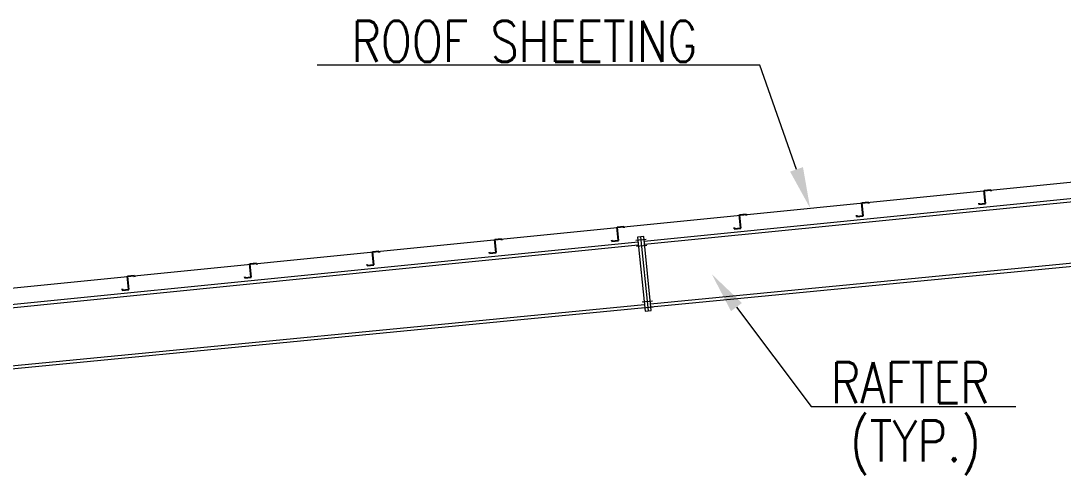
# Model space of a CAD drawing. Header units: millimetres. Extents: x 656141 to 1304589, y -54663 to 110742.
# Drawn here: x 961024 to 973738, y 86703 to 92238 of the extents above; entities that cross this region are included whole.
import ezdxf

# ---------------------------------------------------------------- set-up
doc = ezdxf.new("R2010")
doc.units = ezdxf.units.MM
doc.header["$LTSCALE"] = 0.35
doc.header["$MEASUREMENT"] = 0
doc.linetypes.add('CONTIN', pattern=[0, 0, 0])
doc.layers.get('0').update_dxf_attribs({"linetype": 'CONTIN'})
doc.styles.add('ROMANT', font='simplex.shx')

msp = doc.modelspace()

# ---------------------------------------------------------------- linework, layer by layer
at = {"color": 6, "linetype": 'ByBlock', "lineweight": 0}
for p, q in [((970039.8, 91697.2), (964637.8, 91697.2)), ((970485.9, 90428.6), (970039.8, 91697.2)), ((969753.2, 88751.1), (970663.8, 87539.2)), ((970663.8, 87539.2), (973161.8, 87539.2))]:
    msp.add_line(p, q, dxfattribs=at)
at = {"color": 5, "lineweight": 0}
msp.add_line((954723.8, 88364.1), (979813.8, 90873.1), dxfattribs=at)
at = {"lineweight": 0}
for p, q in [((968628.2, 89553.5), (976326.2, 90323.3)), ((968632.1, 89515.6), (976330, 90285.4)), ((960347.8, 88725.5), (968552.4, 89546)), ((960351.6, 88687.6), (968556.2, 89508.1)), ((968651.5, 89575.3), (968525.1, 89562.7)), ((968622.4, 89610.7), (968546.6, 89603.1)), ((968546.6, 89603.1), (968638.1, 88700)), ((968584.5, 89606.9), (968676, 88703.8)), ((968713.9, 88707.6), (968622.4, 89610.7)), ((968705.6, 88789.7), (976404.7, 89534.3)), ((968659.1, 89499.5), (968532.7, 89486.9)), ((968709.4, 88751.9), (976408.5, 89496.4)), ((960422.5, 87988.7), (968629.8, 88782.4)), ((960426.3, 87950.8), (968633.6, 88744.5)), ((968727.8, 88823.9), (968601.5, 88811.2)), ((968735.4, 88748.1), (968609, 88735.4)), ((968638.1, 88700), (968713.9, 88707.6))]:
    msp.add_line(p, q, dxfattribs=at)
at = {"extrusion": (0, 0, -1)}
for p, q in [((972774.8, 90171.9), (972855.7, 90180)), ((972790.9, 90010.8), (972774.8, 90171.9)), ((972855.7, 90180), (972857.3, 90163.9)), ((971282.3, 90022.7), (971363.1, 90030.8)), ((971298.4, 89861.6), (971282.3, 90022.7)), ((971363.1, 90030.8), (971364.8, 90014.6)), ((972708.4, 90018.8), (972710.1, 90002.7)), ((972710.1, 90002.7), (972790.9, 90010.8)), ((969789.7, 89873.4), (969870.6, 89881.5)), ((969805.8, 89712.3), (969789.7, 89873.4)), ((969870.6, 89881.5), (969872.2, 89865.4)), ((971215.9, 89869.6), (971217.5, 89853.5)), ((971217.5, 89853.5), (971298.4, 89861.6)), ((968297.2, 89724.2), (968378, 89732.2)), ((968313.3, 89563.1), (968297.2, 89724.2)), ((968378, 89732.2), (968379.6, 89716.1)), ((969723.3, 89720.3), (969724.9, 89704.2)), ((969724.9, 89704.2), (969805.8, 89712.3)), ((966804.6, 89574.9), (966885.5, 89583)), ((966820.7, 89413.8), (966804.6, 89574.9)), ((966885.5, 89583), (966887.1, 89566.9)), ((968230.8, 89571.1), (968232.4, 89555)), ((968232.4, 89555), (968313.3, 89563.1)), ((965312, 89425.6), (965392.9, 89433.7)), ((965328.2, 89264.5), (965312, 89425.6)), ((965392.9, 89433.7), (965394.5, 89417.6)), ((966738.2, 89421.8), (966739.8, 89405.7)), ((966739.8, 89405.7), (966820.7, 89413.8)), ((963819.5, 89276.4), (963900.4, 89284.5)), ((963835.6, 89115.3), (963819.5, 89276.4)), ((963900.4, 89284.5), (963902, 89268.4)), ((965245.7, 89272.6), (965247.3, 89256.5)), ((965247.3, 89256.5), (965328.2, 89264.5)), ((962326.9, 89127.1), (962407.8, 89135.2)), ((962343, 88966), (962326.9, 89127.1)), ((962407.8, 89135.2), (962409.4, 89119.1)), ((963753.1, 89123.3), (963754.7, 89107.2)), ((963754.7, 89107.2), (963835.6, 89115.3)), ((962260.6, 88974.1), (962262.2, 88957.9)), ((962262.2, 88957.9), (962343, 88966))]:
    msp.add_line(p, q, dxfattribs=at)
at = {"color": 6, "linetype": 'ByBlock', "lineweight": 0}
for points in [[(970564.5, 90456.2), (970651.7, 89956.9), (970407.2, 90400.9)], [(969686.6, 88701), (969452.8, 89150.8), (969819.8, 88801.1)]]:
    msp.add_solid(points, dxfattribs=at)

# ---------------------------------------------------------------- texts
at = {"color": 7, "linetype": 'ByBlock', "lineweight": 0, "style": 'ROMANT', "width": 0.8}
for s, p in [('ROOF SHEETING', (965056.8, 91738.2)), ('RAFTER', (970905, 87580.2)), ('(TYP.)', (971139.5, 86869.5))]:
    msp.add_text(s, height=500, dxfattribs=at).set_placement(p)

doc.saveas('drawing.dxf')
